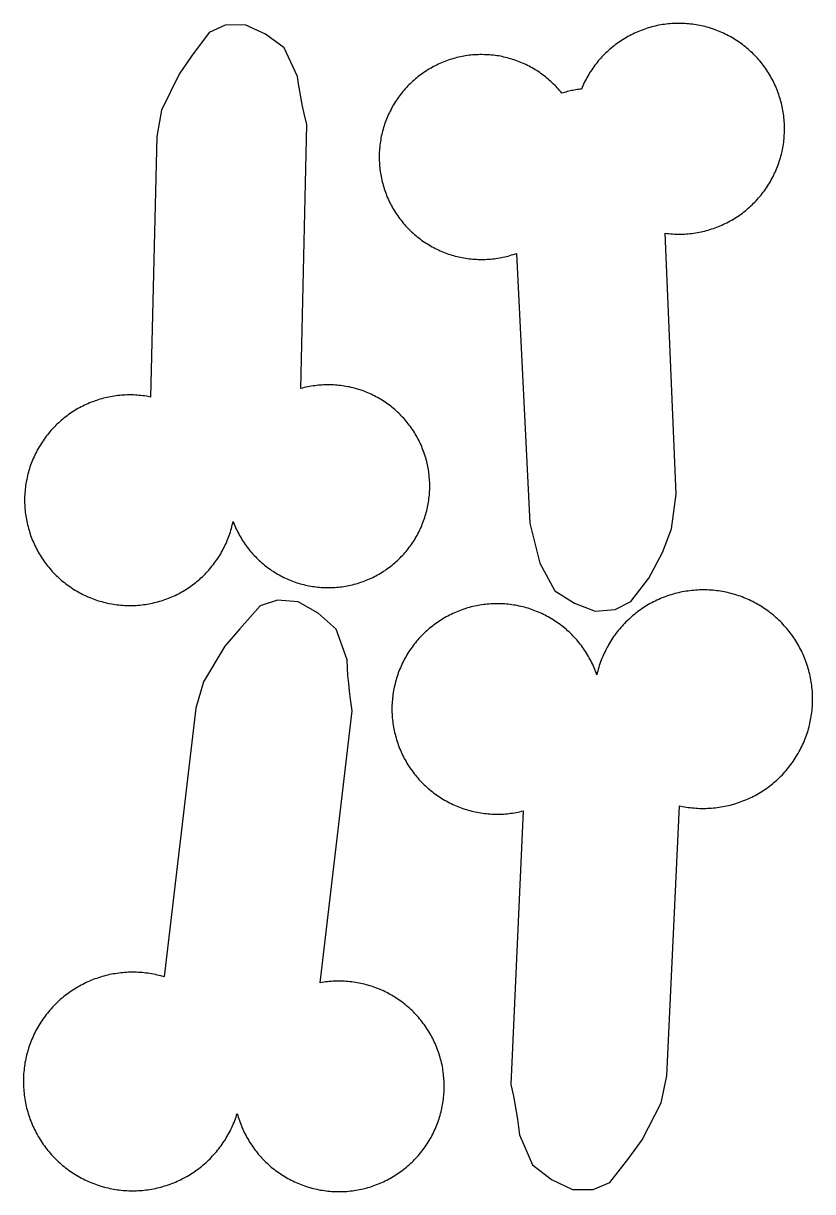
# Model space of a CAD drawing. Extents: x -246 to 246, y -104 to 199.
# Drawn here: x 199.17 to 208.79, y -28.73 to -14.48 of the extents above; entities that cross this region are included whole.
import ezdxf

# ---------------------------------------------------------------- set-up
doc = ezdxf.new("R2010")
doc.units = 0
doc.layers.add('Add_Red', color=1, linetype='Continuous')

msp = doc.modelspace()

# ---------------------------------------------------------------- linework, layer by layer
at = {"layer": 'Add_Red'}
for points in [[(200.502, -21.583), (200.524, -21.582), (200.546, -21.581), (200.569, -21.579), (200.591, -21.577), (200.613, -21.575), (200.636, -21.572), (200.658, -21.569), (200.68, -21.566), (200.702, -21.562), (200.724, -21.558), (200.746, -21.553), (200.768, -21.548), (200.79, -21.543), (200.811, -21.537), (200.833, -21.531), (200.854, -21.524), (200.876, -21.517), (200.897, -21.51), (200.918, -21.502), (200.939, -21.494), (200.96, -21.486), (200.98, -21.477), (201.001, -21.468), (201.021, -21.459), (201.041, -21.449), (201.061, -21.439), (201.081, -21.428), (201.101, -21.418), (201.12, -21.406), (201.139, -21.395), (201.158, -21.383), (201.177, -21.371), (201.196, -21.358), (201.214, -21.345), (201.232, -21.332), (201.25, -21.319), (201.268, -21.305), (201.285, -21.291), (201.303, -21.277), (201.32, -21.262), (201.336, -21.247), (201.353, -21.232), (201.369, -21.216), (201.385, -21.2), (201.4, -21.184), (201.416, -21.168), (201.431, -21.151), (201.445, -21.134), (201.46, -21.117), (201.474, -21.1), (201.488, -21.082), (201.501, -21.064), (201.514, -21.046), (201.527, -21.028), (201.54, -21.009), (201.552, -20.99), (201.564, -20.971), (201.576, -20.952), (201.587, -20.933), (201.598, -20.913), (201.608, -20.893), (201.618, -20.874), (201.628, -20.853), (201.638, -20.833), (201.647, -20.813), (201.656, -20.792), (201.664, -20.771), (201.672, -20.75), (201.68, -20.729), (201.687, -20.708), (201.694, -20.687), (201.701, -20.665), (201.707, -20.644), (201.713, -20.622), (201.718, -20.6), (201.723, -20.579), (201.728, -20.557), (201.741, -20.591), (201.75, -20.611), (201.758, -20.631), (201.767, -20.651), (201.777, -20.67), (201.786, -20.69), (201.796, -20.709), (201.807, -20.728), (201.817, -20.747), (201.828, -20.765), (201.839, -20.784), (201.851, -20.802), (201.863, -20.82), (201.875, -20.838), (201.888, -20.855), (201.901, -20.873), (201.914, -20.89), (201.927, -20.907), (201.941, -20.923), (201.955, -20.94), (201.969, -20.956), (201.984, -20.972), (201.999, -20.987), (202.014, -21.003), (202.029, -21.018), (202.045, -21.033), (202.061, -21.047), (202.077, -21.062), (202.093, -21.076), (202.11, -21.089), (202.127, -21.103), (202.144, -21.116), (202.161, -21.129), (202.179, -21.141), (202.197, -21.154), (202.215, -21.166), (202.233, -21.177), (202.251, -21.188), (202.27, -21.199), (202.289, -21.21), (202.308, -21.22), (202.327, -21.23), (202.346, -21.24), (202.366, -21.249), (202.385, -21.258), (202.405, -21.267), (202.425, -21.275), (202.445, -21.283), (202.465, -21.29), (202.486, -21.298), (202.506, -21.305), (202.527, -21.311), (202.547, -21.317), (202.568, -21.323), (202.589, -21.328), (202.61, -21.333), (202.631, -21.338), (202.652, -21.342), (202.674, -21.346), (202.695, -21.35), (202.716, -21.353), (202.738, -21.356), (202.759, -21.358), (202.781, -21.36), (202.802, -21.362), (202.824, -21.363), (202.845, -21.364), (202.867, -21.365), (202.888, -21.365), (202.926, -21.365), (202.947, -21.364), (202.969, -21.362), (202.991, -21.361), (203.012, -21.359), (203.034, -21.357), (203.055, -21.354), (203.076, -21.351), (203.098, -21.347), (203.119, -21.343), (203.14, -21.339), (203.161, -21.335), (203.182, -21.33), (203.203, -21.324), (203.224, -21.319), (203.245, -21.313), (203.265, -21.306), (203.286, -21.3), (203.312, -21.29), (203.332, -21.283), (203.352, -21.275), (203.372, -21.267), (203.392, -21.258), (203.411, -21.249), (203.431, -21.24), (203.45, -21.23), (203.469, -21.22), (203.488, -21.21), (203.507, -21.199), (203.526, -21.188), (203.544, -21.177), (203.562, -21.166), (203.58, -21.154), (203.598, -21.141), (203.616, -21.129), (203.633, -21.116), (203.65, -21.103), (203.667, -21.089), (203.684, -21.076), (203.7, -21.062), (203.716, -21.047), (203.732, -21.033), (203.748, -21.018), (203.763, -21.003), (203.778, -20.987), (203.793, -20.972), (203.808, -20.956), (203.822, -20.94), (203.836, -20.923), (203.85, -20.907), (203.863, -20.89), (203.876, -20.873), (203.889, -20.855), (203.902, -20.838), (203.914, -20.82), (203.926, -20.802), (203.938, -20.784), (203.949, -20.765), (203.96, -20.747), (203.97, -20.728), (203.981, -20.709), (203.991, -20.69), (204, -20.67), (204.01, -20.651), (204.019, -20.631), (204.027, -20.611), (204.035, -20.591), (204.043, -20.571), (204.051, -20.551), (204.058, -20.531), (204.065, -20.51), (204.071, -20.49), (204.078, -20.469), (204.083, -20.448), (204.089, -20.427), (204.094, -20.406), (204.098, -20.385), (204.103, -20.364), (204.107, -20.343), (204.11, -20.322), (204.113, -20.3), (204.116, -20.279), (204.119, -20.257), (204.121, -20.236), (204.123, -20.214), (204.124, -20.193), (204.125, -20.171), (204.125, -20.15), (204.126, -20.128), (204.125, -20.102), (204.125, -20.081), (204.124, -20.059), (204.122, -20.038), (204.12, -20.016), (204.118, -19.995), (204.116, -19.973), (204.113, -19.952), (204.11, -19.93), (204.106, -19.909), (204.102, -19.888), (204.098, -19.867), (204.093, -19.846), (204.088, -19.825), (204.082, -19.804), (204.076, -19.783), (204.07, -19.762), (204.058, -19.725), (204.051, -19.705), (204.043, -19.685), (204.035, -19.665), (204.027, -19.645), (204.019, -19.625), (204.01, -19.605), (204, -19.586), (203.991, -19.566), (203.981, -19.547), (203.97, -19.528), (203.96, -19.51), (203.949, -19.491), (203.938, -19.473), (203.926, -19.454), (203.914, -19.436), (203.902, -19.419), (203.889, -19.401), (203.876, -19.384), (203.863, -19.366), (203.85, -19.35), (203.836, -19.333), (203.822, -19.316), (203.808, -19.3), (203.793, -19.284), (203.778, -19.269), (203.763, -19.253), (203.748, -19.238), (203.732, -19.223), (203.716, -19.209), (203.7, -19.194), (203.684, -19.18), (203.667, -19.167), (203.65, -19.153), (203.633, -19.14), (203.616, -19.127), (203.598, -19.115), (203.58, -19.103), (203.562, -19.091), (203.544, -19.079), (203.526, -19.068), (203.507, -19.057), (203.488, -19.046), (203.469, -19.036), (203.45, -19.026), (203.431, -19.016), (203.411, -19.007), (203.392, -18.998), (203.372, -18.989), (203.352, -18.981), (203.332, -18.973), (203.312, -18.966), (203.291, -18.958), (203.271, -18.952), (203.25, -18.945), (203.229, -18.939), (203.209, -18.933), (203.188, -18.928), (203.167, -18.923), (203.146, -18.918), (203.125, -18.914), (203.103, -18.91), (203.082, -18.906), (203.061, -18.903), (203.039, -18.9), (203.018, -18.898), (202.996, -18.896), (202.975, -18.894), (202.953, -18.893), (202.932, -18.892), (202.91, -18.891), (202.888, -18.891), (202.853, -18.892), (202.831, -18.892), (202.81, -18.894), (202.788, -18.895), (202.767, -18.897), (202.745, -18.899), (202.724, -18.902), (202.702, -18.905), (202.681, -18.909), (202.66, -18.912), (202.639, -18.917), (202.617, -18.921), (202.596, -18.926), (202.575, -18.931), (202.555, -18.937), (202.627, -15.718), (202.595, -15.583), (202.575, -15.493), (202.557, -15.403), (202.54, -15.312), (202.525, -15.221), (202.512, -15.13), (202.35, -14.78), (202.122, -14.615), (201.875, -14.503), (201.632, -14.506), (201.437, -14.593), (201.222, -14.883), (201.068, -15.103), (200.856, -15.543), (200.798, -15.861), (200.722, -19.04), (200.693, -19.034), (200.671, -19.03), (200.649, -19.027), (200.626, -19.024), (200.604, -19.022), (200.582, -19.02), (200.56, -19.018), (200.537, -19.016), (200.515, -19.015), (200.492, -19.015), (200.47, -19.015), (200.434, -19.015), (200.412, -19.016), (200.389, -19.017), (200.367, -19.019), (200.345, -19.021), (200.322, -19.023), (200.3, -19.026), (200.278, -19.029), (200.256, -19.033), (200.234, -19.037), (200.212, -19.041), (200.19, -19.046), (200.168, -19.051), (200.146, -19.056), (200.125, -19.062), (200.103, -19.068), (200.082, -19.075), (200.06, -19.082), (200.039, -19.089), (200.018, -19.097), (199.997, -19.105), (199.976, -19.113), (199.956, -19.122), (199.935, -19.131), (199.915, -19.141), (199.895, -19.151), (199.875, -19.161), (199.855, -19.171), (199.836, -19.182), (199.816, -19.193), (199.797, -19.205), (199.778, -19.217), (199.759, -19.229), (199.741, -19.242), (199.722, -19.255), (199.704, -19.268), (199.686, -19.281), (199.669, -19.295), (199.651, -19.309), (199.634, -19.324), (199.617, -19.338), (199.601, -19.354), (199.584, -19.369), (199.568, -19.384), (199.552, -19.4), (199.537, -19.416), (199.522, -19.433), (199.507, -19.45), (199.492, -19.466), (199.478, -19.484), (199.463, -19.501), (199.45, -19.519), (199.436, -19.537), (199.423, -19.555), (199.41, -19.573), (199.398, -19.592), (199.386, -19.611), (199.374, -19.63), (199.362, -19.649), (199.351, -19.668), (199.34, -19.688), (199.33, -19.708), (199.32, -19.728), (199.31, -19.748), (199.3, -19.768), (199.291, -19.789), (199.283, -19.809), (199.274, -19.83), (199.266, -19.851), (199.259, -19.872), (199.251, -19.893), (199.244, -19.915), (199.238, -19.936), (199.232, -19.958), (199.226, -19.979), (199.221, -20.001), (199.216, -20.023), (199.211, -20.045), (199.205, -20.076), (199.201, -20.098), (199.198, -20.12), (199.195, -20.142), (199.193, -20.165), (199.191, -20.187), (199.189, -20.209), (199.187, -20.232), (199.186, -20.254), (199.186, -20.276), (199.186, -20.299), (199.186, -20.333), (199.187, -20.355), (199.188, -20.377), (199.19, -20.4), (199.192, -20.422), (199.194, -20.444), (199.197, -20.467), (199.2, -20.489), (199.203, -20.511), (199.207, -20.533), (199.211, -20.555), (199.216, -20.577), (199.221, -20.599), (199.227, -20.621), (199.232, -20.642), (199.239, -20.664), (199.245, -20.685), (199.252, -20.707), (199.259, -20.728), (199.267, -20.749), (199.275, -20.77), (199.283, -20.79), (199.292, -20.811), (199.301, -20.832), (199.311, -20.852), (199.321, -20.872), (199.331, -20.892), (199.341, -20.912), (199.352, -20.931), (199.363, -20.951), (199.375, -20.97), (199.387, -20.989), (199.399, -21.008), (199.412, -21.026), (199.424, -21.045), (199.438, -21.063), (199.451, -21.081), (199.465, -21.098), (199.479, -21.116), (199.493, -21.133), (199.508, -21.15), (199.523, -21.167), (199.538, -21.183), (199.554, -21.199), (199.57, -21.215), (199.586, -21.231), (199.602, -21.246), (199.619, -21.261), (199.636, -21.276), (199.653, -21.29), (199.671, -21.304), (199.688, -21.318), (199.706, -21.331), (199.724, -21.344), (199.743, -21.357), (199.761, -21.37), (199.78, -21.382), (199.799, -21.394), (199.818, -21.405), (199.838, -21.417), (199.857, -21.428), (199.877, -21.438), (199.897, -21.448), (199.917, -21.458), (199.938, -21.468), (199.958, -21.477), (199.979, -21.485), (199.999, -21.494), (200.02, -21.502), (200.041, -21.51), (200.063, -21.517), (200.084, -21.524), (200.105, -21.53), (200.127, -21.536), (200.149, -21.542), (200.17, -21.548), (200.192, -21.553), (200.214, -21.557), (200.247, -21.564), (200.269, -21.567), (200.291, -21.571), (200.313, -21.574), (200.336, -21.576), (200.358, -21.578), (200.38, -21.58), (200.403, -21.581), (200.425, -21.582), (200.448, -21.583), (200.47, -21.583), (200.502, -21.583)], [(206.387, -21.631), (206.576, -21.532), (206.796, -21.251), (206.964, -20.935), (207.072, -20.647), (207.131, -20.223), (206.997, -17.043), (207.019, -17.046), (207.042, -17.048), (207.064, -17.05), (207.086, -17.052), (207.109, -17.053), (207.131, -17.054), (207.166, -17.054), (207.188, -17.054), (207.211, -17.054), (207.233, -17.053), (207.255, -17.051), (207.278, -17.05), (207.3, -17.047), (207.322, -17.045), (207.345, -17.042), (207.367, -17.039), (207.389, -17.035), (207.411, -17.031), (207.433, -17.026), (207.455, -17.021), (207.477, -17.016), (207.498, -17.011), (207.52, -17.005), (207.542, -16.998), (207.563, -16.991), (207.584, -16.984), (207.605, -16.977), (207.626, -16.969), (207.647, -16.961), (207.668, -16.952), (207.689, -16.943), (207.709, -16.934), (207.729, -16.924), (207.749, -16.914), (207.769, -16.904), (207.789, -16.893), (207.808, -16.882), (207.828, -16.871), (207.847, -16.859), (207.866, -16.847), (207.885, -16.835), (207.903, -16.822), (207.921, -16.809), (207.939, -16.796), (207.957, -16.782), (207.975, -16.768), (207.992, -16.754), (208.009, -16.739), (208.026, -16.724), (208.042, -16.709), (208.059, -16.694), (208.075, -16.678), (208.09, -16.662), (208.106, -16.646), (208.121, -16.629), (208.136, -16.612), (208.151, -16.595), (208.165, -16.578), (208.179, -16.56), (208.192, -16.542), (208.206, -16.524), (208.219, -16.506), (208.231, -16.488), (208.244, -16.469), (208.256, -16.45), (208.268, -16.431), (208.279, -16.412), (208.29, -16.392), (208.301, -16.372), (208.311, -16.352), (208.321, -16.332), (208.331, -16.312), (208.34, -16.292), (208.349, -16.271), (208.358, -16.25), (208.366, -16.23), (208.374, -16.209), (208.381, -16.187), (208.388, -16.166), (208.395, -16.145), (208.401, -16.123), (208.407, -16.102), (208.413, -16.08), (208.421, -16.045), (208.426, -16.023), (208.43, -16.001), (208.434, -15.979), (208.438, -15.957), (208.441, -15.934), (208.443, -15.912), (208.446, -15.89), (208.448, -15.867), (208.449, -15.845), (208.45, -15.823), (208.451, -15.8), (208.451, -15.769), (208.451, -15.746), (208.451, -15.724), (208.45, -15.702), (208.448, -15.679), (208.446, -15.657), (208.444, -15.634), (208.442, -15.612), (208.439, -15.59), (208.435, -15.568), (208.432, -15.546), (208.428, -15.523), (208.423, -15.502), (208.418, -15.48), (208.413, -15.458), (208.407, -15.436), (208.401, -15.414), (208.395, -15.393), (208.388, -15.372), (208.381, -15.35), (208.374, -15.329), (208.366, -15.308), (208.358, -15.287), (208.349, -15.266), (208.34, -15.246), (208.331, -15.225), (208.321, -15.205), (208.311, -15.185), (208.301, -15.165), (208.29, -15.146), (208.279, -15.126), (208.268, -15.107), (208.256, -15.088), (208.244, -15.069), (208.231, -15.05), (208.219, -15.031), (208.206, -15.013), (208.192, -14.995), (208.179, -14.977), (208.165, -14.96), (208.151, -14.942), (208.136, -14.925), (208.121, -14.909), (208.106, -14.892), (208.09, -14.876), (208.075, -14.86), (208.059, -14.844), (208.042, -14.829), (208.026, -14.813), (208.009, -14.799), (207.992, -14.784), (207.975, -14.77), (207.957, -14.756), (207.939, -14.742), (207.921, -14.729), (207.903, -14.716), (207.885, -14.703), (207.866, -14.691), (207.847, -14.679), (207.828, -14.667), (207.808, -14.655), (207.789, -14.644), (207.769, -14.634), (207.749, -14.623), (207.729, -14.613), (207.709, -14.604), (207.689, -14.594), (207.668, -14.585), (207.647, -14.577), (207.626, -14.569), (207.605, -14.561), (207.584, -14.553), (207.547, -14.541), (207.526, -14.535), (207.504, -14.529), (207.482, -14.523), (207.461, -14.517), (207.439, -14.513), (207.417, -14.508), (207.395, -14.504), (207.373, -14.5), (207.35, -14.497), (207.328, -14.494), (207.306, -14.491), (207.284, -14.489), (207.261, -14.487), (207.239, -14.485), (207.216, -14.484), (207.194, -14.484), (207.166, -14.483), (207.143, -14.483), (207.121, -14.484), (207.098, -14.485), (207.076, -14.486), (207.054, -14.488), (207.031, -14.49), (207.009, -14.493), (206.987, -14.496), (206.965, -14.499), (206.942, -14.503), (206.92, -14.507), (206.898, -14.511), (206.876, -14.516), (206.855, -14.521), (206.833, -14.527), (206.811, -14.533), (206.79, -14.539), (206.768, -14.546), (206.747, -14.553), (206.726, -14.561), (206.705, -14.569), (206.684, -14.577), (206.663, -14.585), (206.643, -14.594), (206.622, -14.604), (206.602, -14.613), (206.582, -14.623), (206.562, -14.634), (206.542, -14.644), (206.523, -14.655), (206.504, -14.667), (206.484, -14.679), (206.465, -14.691), (206.447, -14.703), (206.428, -14.716), (206.41, -14.729), (206.392, -14.742), (206.374, -14.756), (206.357, -14.77), (206.339, -14.784), (206.322, -14.799), (206.305, -14.813), (206.289, -14.829), (206.273, -14.844), (206.257, -14.86), (206.241, -14.876), (206.225, -14.892), (206.21, -14.909), (206.195, -14.925), (206.181, -14.942), (206.167, -14.96), (206.153, -14.977), (206.139, -14.995), (206.126, -15.013), (206.113, -15.031), (206.1, -15.05), (206.087, -15.069), (206.075, -15.088), (206.064, -15.107), (206.052, -15.126), (206.041, -15.146), (206.031, -15.165), (206.02, -15.185), (206.01, -15.205), (206, -15.225), (205.991, -15.246), (205.975, -15.285), (205.957, -15.286), (205.94, -15.289), (205.923, -15.291), (205.905, -15.294), (205.888, -15.297), (205.871, -15.3), (205.854, -15.303), (205.837, -15.307), (205.82, -15.311), (205.803, -15.316), (205.786, -15.321), (205.769, -15.326), (205.737, -15.336), (205.723, -15.319), (205.709, -15.303), (205.695, -15.286), (205.68, -15.27), (205.665, -15.254), (205.65, -15.238), (205.635, -15.223), (205.619, -15.208), (205.603, -15.193), (205.587, -15.178), (205.571, -15.164), (205.554, -15.15), (205.537, -15.136), (205.52, -15.123), (205.502, -15.11), (205.485, -15.097), (205.467, -15.084), (205.449, -15.072), (205.431, -15.06), (205.412, -15.049), (205.393, -15.037), (205.375, -15.027), (205.355, -15.016), (205.336, -15.006), (205.317, -14.996), (205.297, -14.986), (205.277, -14.977), (205.258, -14.968), (205.237, -14.96), (205.217, -14.951), (205.197, -14.944), (205.176, -14.936), (205.156, -14.929), (205.135, -14.922), (205.114, -14.916), (205.093, -14.91), (205.072, -14.904), (205.051, -14.899), (205.03, -14.894), (205.008, -14.889), (204.987, -14.885), (204.966, -14.881), (204.944, -14.878), (204.922, -14.875), (204.901, -14.872), (204.879, -14.87), (204.857, -14.868), (204.836, -14.867), (204.814, -14.865), (204.792, -14.865), (204.759, -14.864), (204.737, -14.864), (204.715, -14.865), (204.693, -14.866), (204.671, -14.867), (204.65, -14.869), (204.628, -14.871), (204.606, -14.873), (204.585, -14.876), (204.563, -14.88), (204.542, -14.883), (204.52, -14.887), (204.499, -14.891), (204.477, -14.896), (204.456, -14.901), (204.435, -14.907), (204.414, -14.913), (204.393, -14.919), (204.372, -14.925), (204.352, -14.932), (204.331, -14.939), (204.311, -14.947), (204.29, -14.955), (204.27, -14.963), (204.25, -14.972), (204.23, -14.981), (204.211, -14.991), (204.191, -15), (204.172, -15.01), (204.153, -15.021), (204.134, -15.032), (204.115, -15.043), (204.091, -15.057), (204.073, -15.069), (204.055, -15.081), (204.037, -15.094), (204.019, -15.106), (204.002, -15.119), (203.985, -15.133), (203.968, -15.146), (203.951, -15.16), (203.934, -15.175), (203.918, -15.189), (203.902, -15.204), (203.886, -15.219), (203.871, -15.234), (203.856, -15.25), (203.841, -15.266), (203.826, -15.282), (203.812, -15.298), (203.798, -15.315), (203.784, -15.332), (203.77, -15.349), (203.757, -15.366), (203.744, -15.384), (203.732, -15.402), (203.719, -15.42), (203.707, -15.438), (203.696, -15.457), (203.684, -15.475), (203.673, -15.494), (203.663, -15.513), (203.653, -15.532), (203.643, -15.552), (203.633, -15.571), (203.624, -15.591), (203.615, -15.611), (203.606, -15.631), (203.598, -15.651), (203.59, -15.671), (203.582, -15.692), (203.575, -15.712), (203.568, -15.733), (203.562, -15.754), (203.556, -15.775), (203.55, -15.796), (203.545, -15.817), (203.54, -15.838), (203.535, -15.86), (203.531, -15.881), (203.527, -15.903), (203.524, -15.924), (203.52, -15.946), (203.518, -15.967), (203.515, -15.989), (203.513, -16.011), (203.512, -16.032), (203.51, -16.054), (203.51, -16.076), (203.509, -16.114), (203.509, -16.135), (203.51, -16.157), (203.511, -16.179), (203.512, -16.201), (203.514, -16.223), (203.516, -16.244), (203.518, -16.266), (203.521, -16.287), (203.524, -16.309), (203.528, -16.331), (203.532, -16.352), (203.536, -16.373), (203.541, -16.395), (203.546, -16.416), (203.552, -16.437), (203.557, -16.458), (203.564, -16.479), (203.57, -16.5), (203.577, -16.52), (203.584, -16.541), (203.592, -16.561), (203.6, -16.582), (203.608, -16.602), (203.617, -16.622), (203.626, -16.642), (203.636, -16.663), (203.646, -16.683), (203.656, -16.702), (203.667, -16.721), (203.677, -16.74), (203.688, -16.759), (203.7, -16.777), (203.712, -16.796), (203.724, -16.814), (203.736, -16.832), (203.749, -16.85), (203.762, -16.867), (203.775, -16.884), (203.789, -16.901), (203.803, -16.918), (203.817, -16.935), (203.831, -16.951), (203.846, -16.967), (203.861, -16.983), (203.876, -16.998), (203.892, -17.014), (203.908, -17.029), (203.924, -17.043), (203.94, -17.058), (203.957, -17.072), (203.974, -17.086), (203.991, -17.099), (204.008, -17.113), (204.026, -17.126), (204.043, -17.138), (204.061, -17.151), (204.08, -17.163), (204.098, -17.174), (204.117, -17.186), (204.135, -17.197), (204.154, -17.207), (204.174, -17.218), (204.193, -17.228), (204.212, -17.237), (204.232, -17.247), (204.252, -17.256), (204.272, -17.264), (204.292, -17.273), (204.313, -17.281), (204.333, -17.288), (204.354, -17.296), (204.374, -17.302), (204.395, -17.309), (204.416, -17.315), (204.437, -17.321), (204.458, -17.326), (204.479, -17.331), (204.501, -17.336), (204.522, -17.34), (204.543, -17.344), (204.565, -17.348), (204.586, -17.351), (204.608, -17.354), (204.63, -17.356), (204.652, -17.358), (204.673, -17.36), (204.695, -17.361), (204.717, -17.362), (204.759, -17.363), (204.78, -17.363), (204.802, -17.362), (204.824, -17.361), (204.846, -17.36), (204.867, -17.358), (204.889, -17.356), (204.911, -17.354), (204.932, -17.351), (204.954, -17.348), (204.976, -17.344), (204.997, -17.34), (205.018, -17.336), (205.04, -17.331), (205.061, -17.326), (205.082, -17.321), (205.103, -17.315), (205.124, -17.308), (205.145, -17.302), (205.184, -17.288), (205.347, -20.579), (205.467, -21.067), (205.651, -21.405), (205.89, -21.555), (206.144, -21.65), (206.387, -21.631)], [(206.322, -28.621), (206.552, -28.325), (206.717, -28.101), (206.947, -27.649), (207.015, -27.32), (207.17, -24.025), (207.207, -24.033), (207.23, -24.037), (207.253, -24.041), (207.276, -24.045), (207.299, -24.048), (207.322, -24.05), (207.345, -24.052), (207.369, -24.054), (207.392, -24.056), (207.415, -24.057), (207.438, -24.057), (207.461, -24.058), (207.491, -24.057), (207.514, -24.056), (207.538, -24.055), (207.561, -24.054), (207.584, -24.052), (207.607, -24.05), (207.63, -24.047), (207.653, -24.044), (207.676, -24.04), (207.699, -24.036), (207.722, -24.032), (207.745, -24.027), (207.768, -24.022), (207.79, -24.016), (207.813, -24.01), (207.835, -24.004), (207.857, -23.997), (207.879, -23.99), (207.901, -23.983), (207.923, -23.975), (207.945, -23.967), (207.967, -23.958), (207.988, -23.949), (208.009, -23.94), (208.031, -23.93), (208.052, -23.92), (208.072, -23.909), (208.093, -23.898), (208.113, -23.887), (208.133, -23.876), (208.153, -23.864), (208.173, -23.852), (208.193, -23.839), (208.212, -23.826), (208.231, -23.813), (208.25, -23.799), (208.269, -23.785), (208.287, -23.771), (208.305, -23.756), (208.323, -23.742), (208.341, -23.726), (208.358, -23.711), (208.375, -23.695), (208.392, -23.679), (208.408, -23.663), (208.425, -23.646), (208.441, -23.629), (208.456, -23.612), (208.471, -23.594), (208.487, -23.576), (208.501, -23.558), (208.516, -23.54), (208.53, -23.522), (208.543, -23.503), (208.557, -23.484), (208.57, -23.465), (208.583, -23.445), (208.595, -23.426), (208.607, -23.406), (208.619, -23.386), (208.63, -23.365), (208.641, -23.345), (208.652, -23.324), (208.662, -23.303), (208.672, -23.282), (208.682, -23.261), (208.691, -23.24), (208.7, -23.218), (208.708, -23.196), (208.716, -23.175), (208.724, -23.153), (208.731, -23.13), (208.738, -23.108), (208.744, -23.086), (208.75, -23.064), (208.756, -23.041), (208.761, -23.018), (208.77, -22.979), (208.774, -22.956), (208.778, -22.933), (208.781, -22.91), (208.784, -22.887), (208.787, -22.864), (208.789, -22.841), (208.791, -22.818), (208.792, -22.795), (208.793, -22.771), (208.794, -22.748), (208.794, -22.725), (208.794, -22.697), (208.793, -22.674), (208.792, -22.651), (208.791, -22.628), (208.789, -22.604), (208.786, -22.581), (208.784, -22.558), (208.781, -22.535), (208.777, -22.512), (208.773, -22.489), (208.769, -22.466), (208.764, -22.444), (208.759, -22.421), (208.753, -22.398), (208.748, -22.376), (208.741, -22.353), (208.735, -22.331), (208.728, -22.309), (208.72, -22.287), (208.712, -22.265), (208.704, -22.243), (208.695, -22.222), (208.686, -22.2), (208.677, -22.179), (208.667, -22.158), (208.657, -22.137), (208.647, -22.116), (208.636, -22.095), (208.625, -22.075), (208.613, -22.055), (208.601, -22.035), (208.589, -22.015), (208.577, -21.995), (208.564, -21.976), (208.551, -21.957), (208.537, -21.938), (208.523, -21.919), (208.509, -21.901), (208.494, -21.883), (208.479, -21.865), (208.464, -21.847), (208.449, -21.83), (208.433, -21.813), (208.417, -21.796), (208.401, -21.779), (208.384, -21.763), (208.367, -21.747), (208.35, -21.732), (208.332, -21.716), (208.315, -21.701), (208.297, -21.686), (208.278, -21.672), (208.26, -21.658), (208.241, -21.644), (208.222, -21.631), (208.203, -21.618), (208.184, -21.605), (208.164, -21.592), (208.144, -21.58), (208.124, -21.569), (208.104, -21.557), (208.083, -21.546), (208.063, -21.536), (208.042, -21.525), (208.021, -21.515), (207.999, -21.506), (207.978, -21.496), (207.957, -21.488), (207.935, -21.479), (207.913, -21.471), (207.891, -21.463), (207.869, -21.456), (207.847, -21.449), (207.825, -21.443), (207.802, -21.437), (207.78, -21.431), (207.757, -21.425), (207.716, -21.417), (207.693, -21.413), (207.67, -21.409), (207.647, -21.405), (207.624, -21.402), (207.601, -21.4), (207.578, -21.397), (207.554, -21.396), (207.531, -21.394), (207.508, -21.393), (207.485, -21.392), (207.461, -21.392), (207.436, -21.393), (207.413, -21.393), (207.389, -21.394), (207.366, -21.396), (207.343, -21.398), (207.32, -21.4), (207.297, -21.402), (207.274, -21.406), (207.251, -21.409), (207.228, -21.413), (207.205, -21.417), (207.182, -21.422), (207.159, -21.427), (207.137, -21.432), (207.114, -21.438), (207.092, -21.445), (207.07, -21.451), (207.047, -21.458), (207.025, -21.466), (207.003, -21.473), (206.982, -21.482), (206.96, -21.49), (206.939, -21.499), (206.917, -21.508), (206.896, -21.518), (206.875, -21.528), (206.854, -21.539), (206.834, -21.549), (206.813, -21.56), (206.793, -21.572), (206.773, -21.584), (206.753, -21.596), (206.734, -21.609), (206.714, -21.621), (206.695, -21.635), (206.676, -21.648), (206.658, -21.662), (206.639, -21.676), (206.621, -21.691), (206.603, -21.706), (206.585, -21.721), (206.568, -21.736), (206.551, -21.752), (206.534, -21.768), (206.517, -21.784), (206.501, -21.801), (206.485, -21.818), (206.47, -21.835), (206.454, -21.852), (206.439, -21.87), (206.424, -21.888), (206.41, -21.906), (206.396, -21.925), (206.382, -21.943), (206.368, -21.962), (206.355, -21.982), (206.343, -22.001), (206.33, -22.021), (206.318, -22.041), (206.306, -22.061), (206.295, -22.081), (206.284, -22.101), (206.273, -22.122), (206.263, -22.143), (206.253, -22.164), (206.243, -22.185), (206.234, -22.206), (206.225, -22.228), (206.216, -22.249), (206.208, -22.271), (206.201, -22.293), (206.193, -22.315), (206.186, -22.337), (206.18, -22.36), (206.174, -22.382), (206.168, -22.405), (206.162, -22.427), (206.155, -22.405), (206.147, -22.384), (206.139, -22.363), (206.13, -22.343), (206.121, -22.322), (206.112, -22.302), (206.102, -22.282), (206.092, -22.262), (206.082, -22.242), (206.071, -22.222), (206.06, -22.203), (206.049, -22.183), (206.037, -22.164), (206.025, -22.145), (206.013, -22.127), (206, -22.108), (205.987, -22.09), (205.974, -22.072), (205.96, -22.054), (205.946, -22.037), (205.932, -22.019), (205.917, -22.002), (205.902, -21.985), (205.887, -21.969), (205.872, -21.953), (205.856, -21.937), (205.84, -21.921), (205.824, -21.906), (205.807, -21.89), (205.791, -21.876), (205.774, -21.861), (205.756, -21.847), (205.739, -21.833), (205.721, -21.819), (205.703, -21.806), (205.685, -21.793), (205.666, -21.78), (205.648, -21.768), (205.629, -21.756), (205.61, -21.744), (205.59, -21.733), (205.571, -21.722), (205.551, -21.711), (205.531, -21.701), (205.511, -21.691), (205.491, -21.681), (205.47, -21.672), (205.45, -21.663), (205.429, -21.654), (205.408, -21.646), (205.387, -21.638), (205.366, -21.631), (205.345, -21.624), (205.324, -21.617), (205.302, -21.61), (205.281, -21.604), (205.259, -21.599), (205.237, -21.594), (205.215, -21.589), (205.193, -21.584), (205.171, -21.58), (205.149, -21.577), (205.127, -21.573), (205.105, -21.57), (205.083, -21.568), (205.06, -21.566), (205.038, -21.564), (205.016, -21.562), (204.993, -21.561), (204.971, -21.561), (204.948, -21.561), (204.917, -21.561), (204.894, -21.562), (204.872, -21.563), (204.85, -21.565), (204.827, -21.566), (204.805, -21.569), (204.783, -21.571), (204.76, -21.575), (204.738, -21.578), (204.716, -21.582), (204.694, -21.586), (204.672, -21.591), (204.651, -21.596), (204.629, -21.601), (204.607, -21.607), (204.586, -21.613), (204.564, -21.62), (204.53, -21.631), (204.509, -21.638), (204.488, -21.646), (204.468, -21.654), (204.447, -21.663), (204.426, -21.672), (204.406, -21.681), (204.386, -21.691), (204.366, -21.701), (204.346, -21.711), (204.326, -21.722), (204.307, -21.733), (204.287, -21.744), (204.268, -21.756), (204.249, -21.768), (204.231, -21.78), (204.212, -21.793), (204.194, -21.806), (204.176, -21.819), (204.158, -21.833), (204.141, -21.847), (204.123, -21.861), (204.106, -21.876), (204.089, -21.89), (204.073, -21.906), (204.057, -21.921), (204.041, -21.937), (204.025, -21.953), (204.01, -21.969), (203.994, -21.985), (203.98, -22.002), (203.965, -22.019), (203.951, -22.037), (203.937, -22.054), (203.923, -22.072), (203.91, -22.09), (203.897, -22.108), (203.884, -22.127), (203.872, -22.145), (203.86, -22.164), (203.848, -22.183), (203.837, -22.203), (203.826, -22.222), (203.815, -22.242), (203.805, -22.262), (203.795, -22.282), (203.785, -22.302), (203.776, -22.322), (203.767, -22.343), (203.758, -22.363), (203.75, -22.384), (203.742, -22.405), (203.735, -22.426), (203.728, -22.448), (203.721, -22.469), (203.714, -22.491), (203.708, -22.512), (203.703, -22.534), (203.698, -22.556), (203.693, -22.577), (203.688, -22.599), (203.684, -22.621), (203.681, -22.644), (203.677, -22.666), (203.674, -22.688), (203.672, -22.71), (203.67, -22.732), (203.668, -22.755), (203.666, -22.777), (203.665, -22.8), (203.665, -22.822), (203.665, -22.844), (203.665, -22.886), (203.666, -22.909), (203.668, -22.931), (203.669, -22.953), (203.671, -22.976), (203.674, -22.998), (203.677, -23.02), (203.68, -23.042), (203.684, -23.065), (203.688, -23.087), (203.692, -23.109), (203.697, -23.13), (203.702, -23.152), (203.708, -23.174), (203.714, -23.196), (203.721, -23.22), (203.728, -23.241), (203.735, -23.262), (203.742, -23.283), (203.75, -23.304), (203.758, -23.325), (203.767, -23.346), (203.776, -23.366), (203.785, -23.387), (203.795, -23.407), (203.805, -23.427), (203.815, -23.447), (203.826, -23.467), (203.837, -23.486), (203.848, -23.505), (203.86, -23.525), (203.872, -23.543), (203.884, -23.562), (203.897, -23.581), (203.91, -23.599), (203.923, -23.617), (203.937, -23.635), (203.951, -23.652), (203.965, -23.669), (203.98, -23.686), (203.994, -23.703), (204.01, -23.72), (204.025, -23.736), (204.041, -23.752), (204.057, -23.768), (204.073, -23.783), (204.089, -23.798), (204.106, -23.813), (204.123, -23.828), (204.141, -23.842), (204.158, -23.856), (204.176, -23.87), (204.194, -23.883), (204.212, -23.896), (204.231, -23.909), (204.249, -23.921), (204.268, -23.933), (204.287, -23.945), (204.307, -23.956), (204.326, -23.967), (204.346, -23.978), (204.366, -23.988), (204.386, -23.998), (204.406, -24.008), (204.426, -24.017), (204.447, -24.026), (204.468, -24.035), (204.488, -24.043), (204.509, -24.051), (204.53, -24.058), (204.552, -24.065), (204.573, -24.072), (204.595, -24.078), (204.616, -24.084), (204.638, -24.09), (204.66, -24.095), (204.681, -24.1), (204.703, -24.104), (204.725, -24.108), (204.748, -24.112), (204.77, -24.115), (204.792, -24.118), (204.814, -24.121), (204.836, -24.123), (204.859, -24.125), (204.881, -24.126), (204.904, -24.127), (204.926, -24.128), (204.948, -24.128), (204.978, -24.128), (205.001, -24.127), (205.023, -24.126), (205.046, -24.124), (205.068, -24.122), (205.09, -24.12), (205.112, -24.117), (205.135, -24.114), (205.157, -24.111), (205.179, -24.107), (205.201, -24.103), (205.223, -24.098), (205.245, -24.093), (205.266, -24.088), (205.114, -27.426), (205.145, -27.566), (205.163, -27.66), (205.18, -27.754), (205.195, -27.849), (205.208, -27.944), (205.22, -28.039), (205.379, -28.405), (205.612, -28.582), (205.865, -28.704), (206.118, -28.706), (206.322, -28.621)], [(203.048, -28.731), (203.07, -28.73), (203.093, -28.729), (203.115, -28.728), (203.138, -28.726), (203.16, -28.723), (203.182, -28.721), (203.204, -28.718), (203.226, -28.714), (203.248, -28.71), (203.27, -28.706), (203.292, -28.702), (203.314, -28.697), (203.35, -28.687), (203.372, -28.681), (203.393, -28.675), (203.415, -28.668), (203.436, -28.661), (203.457, -28.654), (203.478, -28.646), (203.499, -28.638), (203.52, -28.629), (203.54, -28.62), (203.561, -28.611), (203.581, -28.601), (203.601, -28.591), (203.621, -28.581), (203.64, -28.57), (203.66, -28.559), (203.679, -28.548), (203.698, -28.536), (203.717, -28.524), (203.736, -28.512), (203.754, -28.499), (203.773, -28.486), (203.791, -28.473), (203.808, -28.459), (203.826, -28.445), (203.843, -28.431), (203.86, -28.416), (203.877, -28.401), (203.894, -28.386), (203.91, -28.371), (203.926, -28.355), (203.941, -28.339), (203.957, -28.323), (203.972, -28.306), (203.987, -28.29), (204.001, -28.273), (204.016, -28.255), (204.03, -28.238), (204.043, -28.22), (204.057, -28.202), (204.07, -28.184), (204.082, -28.165), (204.095, -28.147), (204.107, -28.128), (204.118, -28.109), (204.13, -28.089), (204.141, -28.07), (204.152, -28.05), (204.162, -28.03), (204.172, -28.01), (204.181, -27.99), (204.191, -27.97), (204.2, -27.949), (204.208, -27.928), (204.217, -27.908), (204.224, -27.887), (204.232, -27.865), (204.239, -27.844), (204.246, -27.823), (204.252, -27.801), (204.258, -27.78), (204.264, -27.758), (204.269, -27.736), (204.274, -27.714), (204.278, -27.692), (204.282, -27.67), (204.286, -27.648), (204.289, -27.626), (204.292, -27.604), (204.295, -27.582), (204.297, -27.559), (204.299, -27.537), (204.3, -27.515), (204.301, -27.492), (204.302, -27.47), (204.302, -27.448), (204.301, -27.407), (204.3, -27.385), (204.299, -27.362), (204.297, -27.34), (204.295, -27.318), (204.293, -27.296), (204.29, -27.273), (204.287, -27.251), (204.283, -27.229), (204.279, -27.207), (204.275, -27.185), (204.269, -27.159), (204.264, -27.137), (204.258, -27.115), (204.252, -27.094), (204.246, -27.072), (204.239, -27.051), (204.232, -27.03), (204.224, -27.009), (204.217, -26.988), (204.208, -26.967), (204.2, -26.946), (204.191, -26.925), (204.181, -26.905), (204.172, -26.885), (204.162, -26.865), (204.152, -26.845), (204.141, -26.825), (204.13, -26.806), (204.118, -26.786), (204.107, -26.767), (204.095, -26.748), (204.082, -26.73), (204.07, -26.711), (204.057, -26.693), (204.043, -26.675), (204.03, -26.657), (204.016, -26.64), (204.001, -26.622), (203.987, -26.605), (203.972, -26.589), (203.957, -26.572), (203.941, -26.556), (203.926, -26.54), (203.91, -26.524), (203.894, -26.509), (203.877, -26.494), (203.86, -26.479), (203.843, -26.464), (203.826, -26.45), (203.808, -26.436), (203.791, -26.422), (203.773, -26.409), (203.754, -26.396), (203.736, -26.383), (203.717, -26.371), (203.698, -26.359), (203.679, -26.347), (203.66, -26.336), (203.64, -26.325), (203.621, -26.314), (203.601, -26.304), (203.581, -26.294), (203.561, -26.284), (203.54, -26.275), (203.52, -26.266), (203.499, -26.257), (203.478, -26.249), (203.457, -26.241), (203.436, -26.234), (203.415, -26.227), (203.393, -26.22), (203.372, -26.214), (203.35, -26.208), (203.329, -26.202), (203.307, -26.197), (203.285, -26.192), (203.263, -26.188), (203.241, -26.183), (203.219, -26.18), (203.197, -26.176), (203.175, -26.173), (203.152, -26.171), (203.13, -26.169), (203.108, -26.167), (203.085, -26.166), (203.063, -26.165), (203.04, -26.164), (203.018, -26.164), (202.99, -26.164), (202.967, -26.165), (202.945, -26.166), (202.923, -26.167), (202.9, -26.169), (202.878, -26.172), (202.856, -26.174), (202.834, -26.177), (202.812, -26.181), (202.789, -26.184), (203.179, -22.866), (203.158, -22.724), (203.147, -22.629), (203.137, -22.534), (203.128, -22.438), (203.122, -22.343), (203.117, -22.247), (202.984, -21.87), (202.764, -21.678), (202.52, -21.538), (202.268, -21.517), (202.058, -21.588), (201.808, -21.867), (201.628, -22.079), (201.366, -22.513), (201.275, -22.836), (200.886, -26.112), (200.848, -26.101), (200.825, -26.095), (200.803, -26.09), (200.78, -26.084), (200.757, -26.08), (200.734, -26.076), (200.711, -26.072), (200.688, -26.068), (200.665, -26.065), (200.642, -26.063), (200.619, -26.06), (200.596, -26.059), (200.573, -26.057), (200.549, -26.056), (200.526, -26.056), (200.503, -26.055), (200.475, -26.056), (200.452, -26.056), (200.428, -26.057), (200.405, -26.059), (200.382, -26.061), (200.359, -26.063), (200.336, -26.066), (200.313, -26.069), (200.29, -26.073), (200.267, -26.076), (200.244, -26.081), (200.221, -26.085), (200.199, -26.091), (200.176, -26.096), (200.153, -26.102), (200.131, -26.108), (200.109, -26.115), (200.087, -26.122), (200.065, -26.13), (200.043, -26.137), (200.021, -26.146), (199.999, -26.154), (199.978, -26.163), (199.957, -26.173), (199.935, -26.182), (199.914, -26.192), (199.894, -26.203), (199.873, -26.214), (199.853, -26.225), (199.832, -26.236), (199.812, -26.248), (199.793, -26.26), (199.773, -26.273), (199.754, -26.286), (199.735, -26.299), (199.716, -26.313), (199.697, -26.327), (199.679, -26.341), (199.661, -26.355), (199.643, -26.37), (199.625, -26.385), (199.608, -26.401), (199.591, -26.417), (199.574, -26.433), (199.557, -26.449), (199.541, -26.466), (199.525, -26.483), (199.509, -26.5), (199.494, -26.517), (199.479, -26.535), (199.464, -26.553), (199.45, -26.571), (199.436, -26.59), (199.422, -26.609), (199.409, -26.627), (199.395, -26.647), (199.383, -26.666), (199.37, -26.686), (199.358, -26.706), (199.346, -26.726), (199.335, -26.746), (199.324, -26.767), (199.313, -26.787), (199.303, -26.808), (199.293, -26.829), (199.284, -26.85), (199.274, -26.872), (199.266, -26.893), (199.257, -26.915), (199.249, -26.937), (199.241, -26.959), (199.234, -26.981), (199.227, -27.003), (199.216, -27.043), (199.21, -27.066), (199.204, -27.088), (199.199, -27.111), (199.195, -27.134), (199.19, -27.157), (199.187, -27.18), (199.183, -27.203), (199.18, -27.226), (199.178, -27.249), (199.175, -27.272), (199.173, -27.295), (199.172, -27.318), (199.171, -27.341), (199.17, -27.365), (199.17, -27.388), (199.17, -27.414), (199.171, -27.437), (199.172, -27.46), (199.174, -27.484), (199.176, -27.507), (199.178, -27.53), (199.18, -27.553), (199.184, -27.576), (199.187, -27.599), (199.191, -27.622), (199.195, -27.645), (199.2, -27.668), (199.205, -27.69), (199.21, -27.713), (199.216, -27.735), (199.223, -27.758), (199.229, -27.78), (199.236, -27.802), (199.244, -27.824), (199.251, -27.846), (199.26, -27.868), (199.268, -27.89), (199.277, -27.911), (199.286, -27.932), (199.296, -27.954), (199.306, -27.975), (199.317, -27.995), (199.327, -28.016), (199.339, -28.036), (199.35, -28.057), (199.362, -28.077), (199.374, -28.096), (199.387, -28.116), (199.4, -28.135), (199.413, -28.155), (199.426, -28.173), (199.44, -28.192), (199.454, -28.211), (199.469, -28.229), (199.484, -28.247), (199.499, -28.264), (199.514, -28.282), (199.53, -28.299), (199.546, -28.316), (199.562, -28.332), (199.579, -28.348), (199.596, -28.364), (199.613, -28.38), (199.631, -28.395), (199.648, -28.411), (199.666, -28.425), (199.684, -28.44), (199.703, -28.454), (199.722, -28.468), (199.741, -28.481), (199.76, -28.494), (199.779, -28.507), (199.799, -28.52), (199.819, -28.532), (199.839, -28.543), (199.859, -28.555), (199.88, -28.566), (199.9, -28.577), (199.921, -28.587), (199.942, -28.597), (199.963, -28.606), (199.985, -28.616), (200.006, -28.625), (200.028, -28.633), (200.05, -28.641), (200.071, -28.649), (200.094, -28.656), (200.116, -28.663), (200.158, -28.675), (200.18, -28.681), (200.203, -28.686), (200.226, -28.692), (200.249, -28.696), (200.271, -28.7), (200.294, -28.704), (200.317, -28.708), (200.34, -28.711), (200.364, -28.713), (200.387, -28.716), (200.41, -28.717), (200.433, -28.719), (200.456, -28.72), (200.48, -28.72), (200.503, -28.721), (200.527, -28.72), (200.55, -28.72), (200.573, -28.719), (200.596, -28.717), (200.62, -28.716), (200.643, -28.713), (200.666, -28.711), (200.689, -28.708), (200.712, -28.704), (200.735, -28.7), (200.758, -28.696), (200.78, -28.691), (200.803, -28.686), (200.826, -28.681), (200.848, -28.675), (200.871, -28.669), (200.893, -28.662), (200.915, -28.655), (200.937, -28.648), (200.959, -28.64), (200.981, -28.632), (201.003, -28.623), (201.024, -28.614), (201.045, -28.605), (201.067, -28.596), (201.088, -28.586), (201.108, -28.575), (201.129, -28.564), (201.149, -28.553), (201.17, -28.542), (201.19, -28.53), (201.21, -28.518), (201.229, -28.505), (201.249, -28.493), (201.268, -28.479), (201.287, -28.466), (201.305, -28.452), (201.324, -28.438), (201.342, -28.423), (201.36, -28.409), (201.378, -28.393), (201.395, -28.378), (201.412, -28.362), (201.429, -28.346), (201.446, -28.33), (201.462, -28.313), (201.478, -28.296), (201.494, -28.279), (201.509, -28.262), (201.524, -28.244), (201.539, -28.226), (201.553, -28.208), (201.567, -28.19), (201.581, -28.171), (201.595, -28.152), (201.608, -28.133), (201.621, -28.113), (201.633, -28.094), (201.645, -28.074), (201.657, -28.054), (201.669, -28.034), (201.68, -28.013), (201.691, -27.993), (201.701, -27.972), (201.711, -27.951), (201.721, -27.93), (201.73, -27.908), (201.739, -27.887), (201.747, -27.865), (201.755, -27.843), (201.763, -27.821), (201.77, -27.799), (201.777, -27.777), (201.784, -27.801), (201.791, -27.823), (201.797, -27.844), (201.804, -27.865), (201.812, -27.887), (201.82, -27.908), (201.828, -27.928), (201.836, -27.949), (201.845, -27.97), (201.855, -27.99), (201.864, -28.01), (201.874, -28.03), (201.885, -28.05), (201.895, -28.07), (201.906, -28.089), (201.918, -28.109), (201.929, -28.128), (201.942, -28.147), (201.954, -28.165), (201.967, -28.184), (201.98, -28.202), (201.993, -28.22), (202.007, -28.238), (202.02, -28.255), (202.035, -28.273), (202.049, -28.29), (202.064, -28.306), (202.079, -28.323), (202.095, -28.339), (202.11, -28.355), (202.126, -28.371), (202.143, -28.386), (202.159, -28.401), (202.176, -28.416), (202.193, -28.431), (202.21, -28.445), (202.228, -28.459), (202.246, -28.473), (202.264, -28.486), (202.282, -28.499), (202.3, -28.512), (202.319, -28.524), (202.338, -28.536), (202.357, -28.548), (202.376, -28.559), (202.396, -28.57), (202.415, -28.581), (202.435, -28.591), (202.455, -28.601), (202.476, -28.611), (202.496, -28.62), (202.517, -28.629), (202.537, -28.638), (202.558, -28.646), (202.579, -28.654), (202.6, -28.661), (202.621, -28.668), (202.643, -28.675), (202.664, -28.681), (202.686, -28.687), (202.708, -28.693), (202.729, -28.698), (202.751, -28.703), (202.773, -28.708), (202.795, -28.712), (202.817, -28.715), (202.839, -28.719), (202.862, -28.722), (202.884, -28.724), (202.906, -28.726), (202.929, -28.728), (202.951, -28.729), (202.973, -28.73), (202.996, -28.731), (203.018, -28.731), (203.048, -28.731)]]:
    msp.add_lwpolyline(points, dxfattribs=at)

doc.saveas('drawing.dxf')
